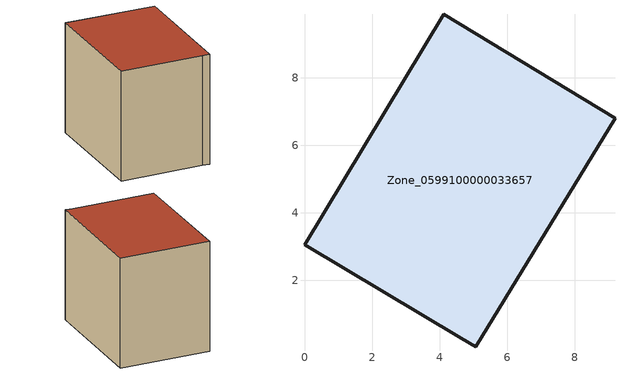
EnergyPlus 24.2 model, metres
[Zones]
Zone_0599100000033657
 floor ground (C_G): 0,3.05 4.12,9.88 9.2,6.8 5.07,0.03 4.65,0.28 z0
 wall outside (C_F): 9.2,6.8 4.12,9.88 0,3.05 4.65,0.28 5.07,0.03 9.2,6.8 z0:7.25
 roof outside (C_R): 4.12,9.88 0,3.05 4.65,0.28 5.07,0.03 9.2,6.8 z7.25
[BUILDING]
Pand.0599100000033657: North Axis=0; Terrain=City; Loads Convergence Tolerance Value=0.04; Temperature Convergence Tolerance Value=0.4; Solar Distribution=FullExterior; Maximum Number of Warmup Days=25; Minimum Number of Warmup Days=1
[Site:Location]
Rotterdam.The.Hague.AP_ZH_NLD Design_Conditions: Latitude=51.96; Longitude=4.45; Time Zone=1; Elevation=-4.5
[SITE:GROUNDTEMPERATURE:BUILDINGSURFACE]
18, 18, 18, 18, 18, 18, 18, 18, 18, 18, 18, 18
[MATERIAL] Thermal Absorptance=0.9; Solar Absorptance=0.7; Visible Absorptance=0.7
Name | Roughness | Thickness | Conductivity | Density | Specific Heat
G.TI.1946-1964 | MediumSmooth | 0.15 | 1 | 540 | 1210
F.TI.1946-1964 | Rough | 0.3 | 0.857143 | 1920 | 840
R.TI.1946-1964 | MediumRough | 0.2 | 0.277778 | 1500 | 1000
[CONSTRUCTION]
C_G: G.TI.1946-1964
C_F: F.TI.1946-1964
C_R: R.TI.1946-1964
[ZONE]
Zone_0599100000033657: Type=1; Multiplier=1; Ceiling Height=Autocalculate; Volume=Autocalculate; Floor Area=autocalculate; Part of Total Floor Area=Yes
[ZONEINFILTRATION:DESIGNFLOWRATE]
Infil_Zone_0599100000033657: Zone or ZoneList or Space or SpaceList=Zone_0599100000033657; Schedule=AlwaysOn; Design Flow Rate Calculation Method=Flow/Area; Flow Rate per Floor Area=0.003; Constant Term Coefficient=1; Temperature Term Coefficient=0; Velocity Term Coefficient=0; Velocity Squared Term Coefficient=0
[HVACTEMPLATE:ZONE:IDEALLOADSAIRSYSTEM]
Zone_0599100000033657: Maximum Heating Supply Air Temperature=50; Minimum Cooling Supply Air Temperature=13; Maximum Heating Supply Air Humidity Ratio=0.0156; Minimum Cooling Supply Air Humidity Ratio=0.0077; Heating Limit=NoLimit; Cooling Limit=NoLimit; Dehumidification Control Type=ConstantSensibleHeatRatio; Cooling Sensible Heat Ratio=0.7; Dehumidification Setpoint=60; Humidification Control Type=None; Humidification Setpoint=30; Outdoor Air Method=None; Outdoor Air Flow Rate per Person=0.00944; Outdoor Air Flow Rate per Zone Floor Area=0; Outdoor Air Flow Rate per Zone=0; Demand Controlled Ventilation Type=None; Outdoor Air Economizer Type=NoEconomizer; Heat Recovery Type=None; Sensible Heat Recovery Effectiveness=0.7; Latent Heat Recovery Effectiveness=0.65
[ZONECONTROL:THERMOSTAT]
ThermostatControl_Zone_0599100000033657: Zone or ZoneList=Zone_0599100000033657; Control Type Schedule=DualSetpointControlType; Control 1=Thermostat_Zone_0599100000033657; Temperature Difference Between Cutout And Setpoint=0
[THERMOSTATSETPOINT:DUALSETPOINT]
Thermostat_Zone_0599100000033657: Heating Setpoint Temperature Schedule=HeatingSetpoint_Zone_0599100000033657; Cooling Setpoint Temperature Schedule=CoolingSetpoint_Zone_0599100000033657
[SCHEDULE:COMPACT]
HeatingSetpoint_Zone_0599100000033657: Through: 12/31, For: AllDays, Until: 24:00, 21
CoolingSetpoint_Zone_0599100000033657: Through: 12/31, For: AllDays, Until: 24:00, 24
DualSetpointControlType: Through: 12/31, For: AllDays, Until: 24:00, 4
AlwaysOn: Through: 12/31, For: AllDays, Until: 24:00, 1
